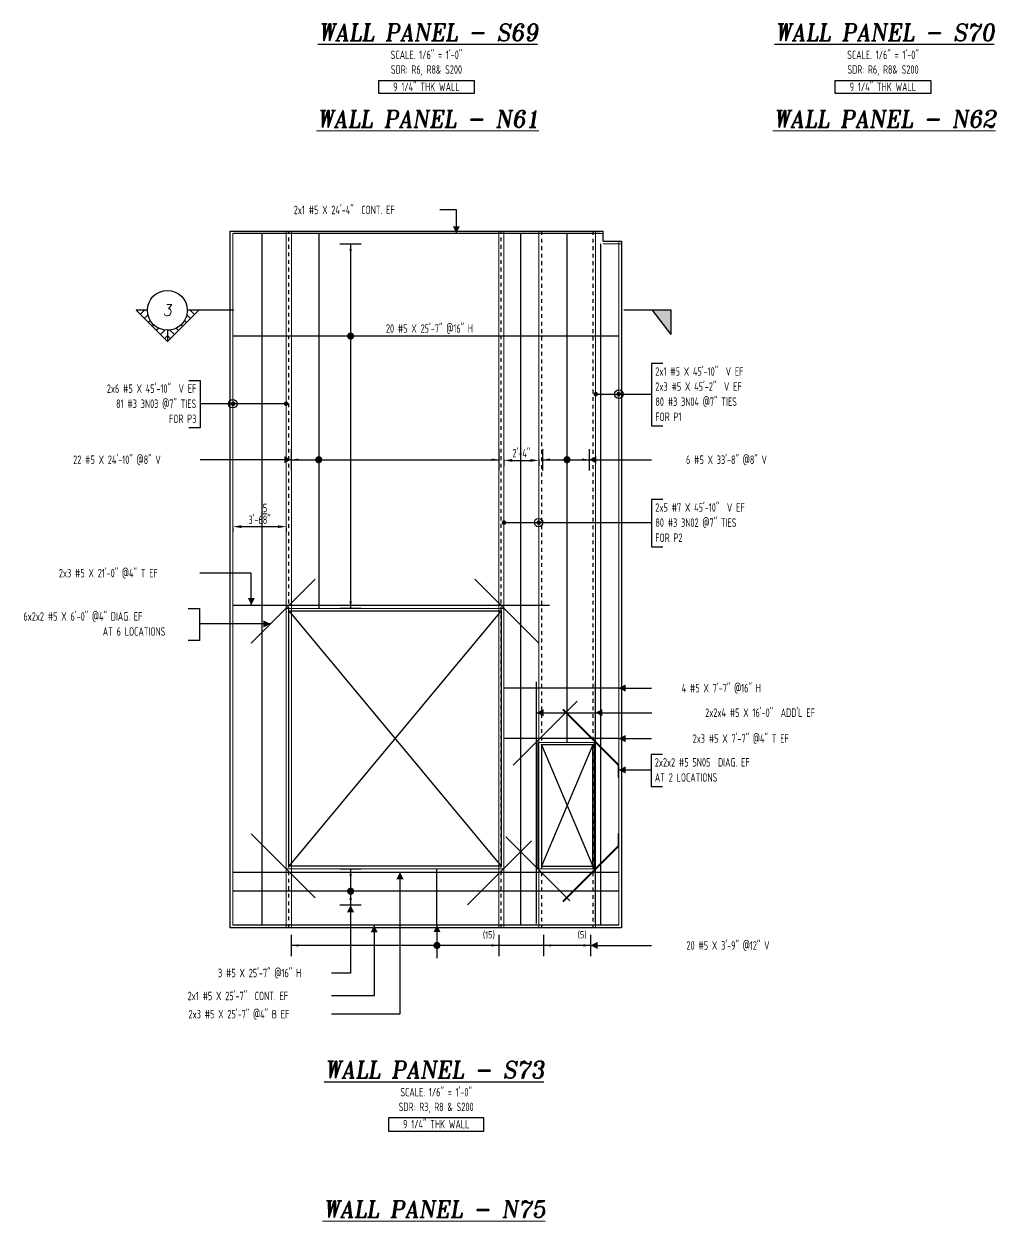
# Model space of a CAD drawing. Header units: inches. Extents: x -3675 to 38568, y -2433 to 4174.
# Drawn here: x 30026 to 30800, y -682 to 269 of the extents above; entities that cross this region are included whole.
import ezdxf
from ezdxf.enums import TextEntityAlignment as Align

# ---------------------------------------------------------------- set-up
doc = ezdxf.new("R2010")
doc.units = ezdxf.units.IN
doc.header["$MEASUREMENT"] = 0
doc.linetypes.add('HIDDEN', pattern=[6, 3, -3])
doc.layers.get('0').update_dxf_attribs({"linetype": 'CONTINUOUS'})
doc.layers.get('Defpoints').update_dxf_attribs({"linetype": 'CONTINUOUS'})
for name, color, linetype in [('0-25', 7, 'CONTINUOUS'), ('0-25TEXT', 7, 'CONTINUOUS'), ('0-35', 3, 'CONTINUOUS'), ('0-35TEXT', 3, 'CONTINUOUS'), ('0-50', 10, 'CONTINUOUS'), ('3', 3, 'CONTINUOUS'), ('BAR-LBL', 2, 'CONTINUOUS'), ('hidden', 7, 'HIDDEN'), ('INTERMEDIATERANGELAY', 7, 'CONTINUOUS'), ('RANGELAY', 7, 'CONTINUOUS'), ('REBARS', 4, 'CONTINUOUS')]:
    doc.layers.add(name, color=color, linetype=linetype)
doc.layers.add('COVER', color=6, linetype='CONTINUOUS', lineweight=0, plot=False)
doc.styles.add('AR', font='ARCHQUIK.shx', dxfattribs={"width": 0.8})
doc.styles.add('ROMANT', font='romant')
doc.dimstyles.new('CADS_DIM_48', dxfattribs={"dimscale": 48, "dimtxt": 0.09375, "dimasz": 0.09375, "dimexe": 0.0625, "dimexo": 0.0625, "dimgap": 0.09375, "dimtad": 0, "dimtih": 1, "dimtoh": 1, "dimzin": 1, "dimdsep": 46, "dimlunit": 4, "dimtxsty": 'AR', "dimblk": 'CLOSED', "dimcen": 0.1875, "dimadec": 0, "dimazin": 0, "dimtfac": 1, "dimtofl": 0, "dimtmove": 0, "dimatfit": 1, "dimldrblk": 'DOTBLANK', "dimfxl": 1, "dimtzin": 0, "dimarcsym": 0})

# ---------------------------------------------------------------- blocks, each defined once
blk = doc.blocks.new('_DotBlank')
at = {"layer": '0-35', "color": 0, "lineweight": -2}
blk.add_line((-0.5, 0), (-1, 0), dxfattribs=at)
blk.add_circle((0, 0), 0.5, dxfattribs=at)
blk = doc.blocks.new('SECTARO')
at = {"linetype": 'Continuous'}
blk.add_line((33.32, 16.99), (20.13, 0), dxfattribs=at)
for p, q in [((33.32, 16.99), (33.32, 0)), ((33.32, 0), (0, 0))]:
    blk.add_line(p, q)
for points in [[(33.32, 0), (33.32, 16.99), (33.32, 0), (20.13, 0)], [(33.32, 16.99), (20.13, 0), (33.32, 0), (33.32, 16.99)]]:
    blk.add_solid(points, dxfattribs=at)
blk = doc.blocks.new('*X3')
at = {"color": 0, "linetype": 'Continuous'}
for p, q in [((-1.108, 0.278), (-1.075, 0.312)), ((-1.081, 0.217), (-1.031, 0.267)), ((-1.013, 0.197), (-0.986, 0.223)), ((-0.96, 0.161), (-0.942, 0.179)), ((-0.92, 0.112), (-0.898, 0.135)), ((-0.895, 0.05), (-0.854, 0.091)), ((-0.856, 0), (-0.81, 0.046)), ((-0.768, 0), (-0.765, 0.002))]:
    blk.add_line(p, q, dxfattribs=at)
blk = doc.blocks.new('*X2')
at = {"color": 0, "linetype": 'Continuous'}
for p, q in [((-1.108, 0.278), (-1.075, 0.312)), ((-0.96, 0.161), (-0.942, 0.179)), ((-0.856, 0), (-0.81, 0.046))]:
    blk.add_line(p, q, dxfattribs=at)
blk = doc.blocks.new('SECTNU')
at = {"linetype": 'Continuous'}
blk.add_line((-24.74, 0), (-32.81, 0), dxfattribs=at)
blk.add_line((0, 0), (-24.74, 0))
at = {"layer": '3'}
for p, q in [((-68.89, 0), (-46.81, 22.07)), ((-60.81, 0), (-68.89, 0))]:
    blk.add_line(p, q, dxfattribs=at)
at = {"layer": '3', "linetype": 'Continuous'}
blk.add_line((-46.81, 14), (-46.81, 22.07), dxfattribs=at)
at = {"layer": '3'}
for points in [[(-46.81, 22.07), (-24.74, 0), (-32.81, 0, 1)], [(-32.81, 0, 0.414214), (-46.81, 14)]]:
    blk.add_lwpolyline(points, format="xyb", dxfattribs=at)
for start, end in [(90, 180), (180, 0)]:
    blk.add_arc((-46.81, 0), 14, start, end, dxfattribs=at)
at = {"linetype": 'Continuous', "xscale": -64, "yscale": 64, "zscale": 64, "rotation": 359.9999999999999}
blk.add_blockref('*X3', (-117.73, 0), dxfattribs=at)
at = {"linetype": 'Continuous', "xscale": 64, "yscale": 64, "zscale": 64}
for name in ['*X3', '*X2']:
    blk.add_blockref(name, (24.1, 0), dxfattribs=at)
at = {"linetype": 'Continuous', "style": 'ROMANT', "oblique": 9, "width": 0.9}
blk.add_attdef('NO', text='', height=8, dxfattribs=at).set_placement((-46.81, 0), align=Align.MIDDLE)
blk = doc.blocks.new('leadrblk')
blk.add_lwpolyline([(0, 0, 0, 1, 0), (1, 0, 1, 1, 0)], format="xyseb")
blk = doc.blocks.new('*D456')
at = {"layer": 'COVER', "color": 0, "lineweight": -2, "transparency": 16777216}
for p, q in [((30192.38, -131.13), (30192.38, -134.76)), ((30199.13, -130.26), (30228.26, -130.26)), ((30235.01, -131.13), (30235.01, -134.76))]:
    blk.add_line(p, q, dxfattribs=at)
at = {"layer": 'COVER', "color": 0, "transparency": 16777216}
for points in [[(30199.13, -129.14), (30199.13, -131.39), (30192.38, -130.26)], [(30228.26, -129.14), (30228.26, -131.39), (30235.01, -130.26)]]:
    blk.add_solid(points, dxfattribs=at)
at = {"layer": 'Defpoints', "color": 0, "transparency": 16777216}
for p in [(30192.38, -126.63), (30235.01, -126.63), (30235.01, -130.26)]:
    blk.add_point(p, dxfattribs=at)
at = {"layer": 'COVER', "color": 0, "transparency": 16777216, "insert": (30213.7, -120.14), "char_height": 6.75, "attachment_point": 5, "style": 'AR'}
blk.add_mtext('3\'-6{\\H1.000000x;\\S5/8;}"', dxfattribs=at)
blk = doc.blocks.new('*D457')
at = {"layer": 'COVER', "color": 0, "lineweight": -2, "transparency": 16777216}
for p, q in [((30408.01, -76.64), (30408.01, -82.1)), ((30414.76, -77.6), (30429.26, -77.6)), ((30436.01, -76.64), (30436.01, -82.1))]:
    blk.add_line(p, q, dxfattribs=at)
at = {"layer": 'COVER', "color": 0, "transparency": 16777216}
for points in [[(30414.76, -76.47), (30414.76, -78.72), (30408.01, -77.6)], [(30429.26, -76.47), (30429.26, -78.72), (30436.01, -77.6)]]:
    blk.add_solid(points, dxfattribs=at)
at = {"layer": 'Defpoints', "color": 0, "transparency": 16777216}
for p in [(30408.01, -72.14), (30436.01, -72.14), (30436.01, -77.6)]:
    blk.add_point(p, dxfattribs=at)
at = {"layer": 'COVER', "color": 0, "transparency": 16777216, "insert": (30422.01, -71.86), "char_height": 6.75, "attachment_point": 5, "style": 'AR'}
blk.add_mtext('2\'-4"', dxfattribs=at)
blk = doc.blocks.new('rendmark')
at = {"color": 4}
blk.add_line((0, -3), (0, 3), dxfattribs=at)
blk = doc.blocks.new('rarrow')
at = {"color": 7}
blk.add_solid([(2, -0.33), (2, 0.33), (0, 0)], dxfattribs=at)
blk = doc.blocks.new('*U1851', base_point=(30477.01, -463.27))
at = {"layer": 'INTERMEDIATERANGELAY'}
blk.add_line((30440.01, -463.27), (30404.01, -463.27), dxfattribs=at)
at = {"layer": 'RANGELAY'}
for p, q in [((30404.01, -463.27), (30239.01, -463.27)), ((30477.01, -463.27), (30440.01, -463.27))]:
    blk.add_line(p, q, dxfattribs=at)
at = {"layer": 'RANGELAY', "xscale": 2.834645669291339, "yscale": 2.834645669291339}
for name, p, rotation in [('rendmark', (30239.01, -463.27), 359.999996929531), ('rendmark', (30404.01, -463.27), 180), ('rendmark', (30440.01, -463.27), 359.999996929531), ('rendmark', (30477.01, -463.27), 180), ('rarrow', (30239.01, -463.27), 359.999996929531), ('rarrow', (30404.01, -463.27), 180), ('rarrow', (30440.01, -463.27), 359.999996929531), ('rarrow', (30477.01, -463.27), 180)]:
    blk.add_blockref(name, p, dxfattribs=dict(at, rotation=rotation))
blk = doc.blocks.new('VPM938192')
at = {"const_width": 1}
blk.add_lwpolyline([(-0.5, 0, 1), (0.5, 0, 1)], format="xyb", close=True, dxfattribs=at)
blk = doc.blocks.new('*U1317', base_point=(30499.63, -384.32))
at = {"layer": 'REBARS', "color": 0}
blk.add_lwpolyline([(30499.32, -374.32), (30499.32, -383.28, -0.198912), (30498.68, -384.83), (30455.16, -428.35)], format="xyb", dxfattribs=at)
blk = doc.blocks.new('*U1318', base_point=(30499.63, -319.75))
at = {"layer": 'REBARS', "color": 0}
blk.add_lwpolyline([(30499.32, -329.75), (30499.32, -320.79, 0.198912), (30498.68, -319.24), (30455.16, -275.72)], format="xyb", dxfattribs=at)
blk = doc.blocks.new('*U1319', base_point=(30499.26, -299.1))
at = {"layer": 'REBARS', "color": 0}
blk.add_lwpolyline([(30499.26, -298.78), (30408.26, -298.78)], dxfattribs=at)
blk = doc.blocks.new('*U1320', base_point=(30192.38, -405.28))
at = {"layer": 'REBARS', "color": 0}
blk.add_lwpolyline([(30192.38, -404.97), (30499.38, -404.97)], dxfattribs=at)
blk = doc.blocks.new('*U1321', base_point=(30192.38, -192.28))
at = {"layer": 'REBARS', "color": 0}
blk.add_lwpolyline([(30192.38, -192.6), (30444.38, -192.6)], dxfattribs=at)
blk = doc.blocks.new('*U1322', base_point=(30499.26, -258.96))
at = {"layer": 'REBARS', "color": 0}
blk.add_lwpolyline([(30499.26, -258.65), (30408.26, -258.65)], dxfattribs=at)
blk = doc.blocks.new('*U1323', base_point=(30206.88, -374.84))
at = {"layer": 'REBARS', "color": 0}
blk.add_lwpolyline([(30207.1, -374.62), (30258.01, -425.53)], dxfattribs=at)
blk = doc.blocks.new('*U1324', base_point=(30430.35, -380.39))
at = {"layer": 'REBARS', "color": 0}
blk.add_lwpolyline([(30430.13, -380.17), (30379.21, -431.08)], dxfattribs=at)
blk = doc.blocks.new('*U1325', base_point=(30206.88, -222.73))
at = {"layer": 'REBARS', "color": 0}
blk.add_lwpolyline([(30207.1, -222.95), (30258.01, -172.04)], dxfattribs=at)
blk = doc.blocks.new('*U1326', base_point=(30436.14, -222.73))
at = {"layer": 'REBARS', "color": 0}
blk.add_lwpolyline([(30435.92, -222.95), (30385.01, -172.04)], dxfattribs=at)
blk = doc.blocks.new('*U1327', base_point=(30409.33, -377.05))
at = {"layer": 'REBARS', "color": 0}
blk.add_lwpolyline([(30409.55, -376.83), (30460.46, -427.74)], dxfattribs=at)
blk = doc.blocks.new('*U1328', base_point=(30415.16, -319.77))
at = {"layer": 'REBARS', "color": 0}
blk.add_lwpolyline([(30415.38, -319.99), (30466.29, -269.08)], dxfattribs=at)
blk = doc.blocks.new('*U1329', base_point=(30434.39, -445.78))
at = {"layer": 'REBARS', "color": 0}
blk.add_lwpolyline([(30434.08, -445.78), (30434.08, -253.78)], dxfattribs=at)
blk = doc.blocks.new('*U1330', base_point=(30480.63, -445.78))
at = {"layer": 'REBARS', "color": 0}
blk.add_lwpolyline([(30480.94, -445.78), (30480.94, -253.78)], dxfattribs=at)
blk = doc.blocks.new('*U1331', base_point=(30499.38, -447.6))
at = {"layer": 'REBARS', "color": 0}
blk.add_lwpolyline([(30499.38, -447.28), (30192.38, -447.28)], dxfattribs=at)
blk = doc.blocks.new('*U1332', base_point=(30215.41, -447.28))
at = {"layer": 'REBARS', "color": 0}
blk.add_lwpolyline([(30215.72, -447.28), (30215.72, 102.72)], dxfattribs=at)
blk = doc.blocks.new('*U1333', base_point=(30499.63, -420.5))
at = {"layer": 'REBARS', "color": 0}
blk.add_lwpolyline([(30499.63, -420.19), (30192.63, -420.19)], dxfattribs=at)
blk = doc.blocks.new('*U1850', base_point=(30286.17, -402.28))
at = {"layer": 'RANGELAY'}
blk.add_line((30286.17, -402.28), (30286.17, -431.28), dxfattribs=at)
at = {"layer": 'RANGELAY', "xscale": 2.834645669291339, "yscale": 2.834645669291339}
for name, p, rotation in [('rendmark', (30286.17, -402.28), 269.9999999999999), ('rarrow', (30286.17, -402.28), 269.9999999999999), ('rarrow', (30286.17, -431.28), 89.999996929531), ('rendmark', (30286.17, -431.28), 89.999996929531)]:
    blk.add_blockref(name, p, dxfattribs=dict(at, rotation=rotation))
blk = doc.blocks.new('VPM938A42')
at = {"const_width": 1}
blk.add_lwpolyline([(-0.5, 0, 1), (0.5, 0, 1)], format="xyb", close=True, dxfattribs=at)
blk = doc.blocks.new('*U1334', base_point=(30499.38, 20.99))
at = {"layer": 'REBARS', "color": 0}
blk.add_lwpolyline([(30499.38, 21.3), (30192.38, 21.3)], dxfattribs=at)
blk = doc.blocks.new('*U1849', base_point=(30286.17, 94.72))
at = {"layer": 'RANGELAY'}
blk.add_line((30286.17, 94.72), (30286.17, -195.28), dxfattribs=at)
at = {"layer": 'RANGELAY', "xscale": 2.834645669291339, "yscale": 2.834645669291339}
for name, p, rotation in [('rendmark', (30286.17, 94.72), 269.9999999999999), ('rarrow', (30286.17, 94.72), 269.9999999999999), ('rarrow', (30286.17, -195.28), 89.999996929531), ('rendmark', (30286.17, -195.28), 89.999996929531)]:
    blk.add_blockref(name, p, dxfattribs=dict(at, rotation=rotation))
blk = doc.blocks.new('VPM938B42')
at = {"const_width": 1}
blk.add_lwpolyline([(-0.5, 0, 1), (0.5, 0, 1)], format="xyb", close=True, dxfattribs=at)
blk = doc.blocks.new('*U1335', base_point=(30485.01, 102.4))
at = {"layer": 'REBARS', "color": 0}
blk.add_lwpolyline([(30485.01, 102.72), (30193.01, 102.72)], dxfattribs=at)
blk = doc.blocks.new('*U1336', base_point=(30354.54, -447.28))
at = {"layer": 'REBARS', "color": 0}
blk.add_lwpolyline([(30354.86, -447.28), (30354.86, -402.28)], dxfattribs=at)
blk = doc.blocks.new('*U1337', base_point=(30261.1, 102.72))
at = {"layer": 'REBARS', "color": 0}
blk.add_lwpolyline([(30260.78, 102.72), (30260.78, -195.28)], dxfattribs=at)
blk = doc.blocks.new('*U1848', base_point=(30239.01, -77.05))
at = {"layer": 'RANGELAY'}
blk.add_line((30239.01, -77.05), (30404.01, -77.05), dxfattribs=at)
at = {"layer": 'RANGELAY', "xscale": 2.834645669291339, "yscale": 2.834645669291339}
for name in ['rendmark', 'rarrow']:
    blk.add_blockref(name, (30239.01, -77.05), dxfattribs=at)
at = {"layer": 'RANGELAY', "xscale": 2.834645669291339, "yscale": 2.834645669291339, "rotation": 179.9999969295311}
for name in ['rarrow', 'rendmark']:
    blk.add_blockref(name, (30404.01, -77.05), dxfattribs=at)
blk = doc.blocks.new('VPM938DE2')
at = {"const_width": 1}
blk.add_lwpolyline([(-0.5, 0, 1), (0.5, 0, 1)], format="xyb", close=True, dxfattribs=at)
blk = doc.blocks.new('*U1338', base_point=(30458.63, 102.22))
at = {"layer": 'REBARS', "color": 0}
blk.add_lwpolyline([(30458.32, 102.22), (30458.32, -301.78)], dxfattribs=at)
blk = doc.blocks.new('*U1847', base_point=(30439.01, -77.05))
at = {"layer": 'RANGELAY'}
blk.add_line((30439.01, -77.05), (30476.01, -77.05), dxfattribs=at)
at = {"layer": 'RANGELAY', "xscale": 2.834645669291339, "yscale": 2.834645669291339}
for name in ['rendmark', 'rarrow']:
    blk.add_blockref(name, (30439.01, -77.05), dxfattribs=at)
at = {"layer": 'RANGELAY', "xscale": 2.834645669291339, "yscale": 2.834645669291339, "rotation": 179.9999969295311}
for name in ['rarrow', 'rendmark']:
    blk.add_blockref(name, (30476.01, -77.05), dxfattribs=at)
blk = doc.blocks.new('VPM938F12')
at = {"const_width": 1}
blk.add_lwpolyline([(-0.5, 0, 1), (0.5, 0, 1)], format="xyb", close=True, dxfattribs=at)
blk = doc.blocks.new('*U1339', base_point=(30421.11, -447.28))
at = {"layer": 'REBARS', "color": 0}
blk.add_lwpolyline([(30421.55, -447.28), (30421.55, 102.72)], dxfattribs=at)
blk = doc.blocks.new('*U1340', base_point=(30485.47, -447.28))
at = {"layer": 'REBARS', "color": 0}
blk.add_lwpolyline([(30485.15, -447.28), (30485.15, 94.72)], dxfattribs=at)
blk = doc.blocks.new('*U1846', base_point=(30481.01, -24.88))
at = {"layer": 'REBARS', "color": 0, "const_width": 1.8}
for points in [[(30481.2, -23.98, 1), (30481.2, -25.78, 1), (30481.2, -23.98)], [(30499.45, -25.78, 1), (30499.45, -23.98, 1), (30499.45, -25.78)]]:
    blk.add_lwpolyline(points, format="xyb", dxfattribs=at)
at = {"layer": 'REBARS', "color": 0}
blk.add_lwpolyline([(30481.2, -24.88), (30499.45, -24.88)], dxfattribs=at)
blk = doc.blocks.new('*U1845', base_point=(30235.01, -32.5))
at = {"layer": 'REBARS', "color": 0, "const_width": 1.8}
for points in [[(30192.7, -31.6, 1), (30192.7, -33.4, 1), (30192.7, -31.6)], [(30234.82, -33.4, 1), (30234.82, -31.6, 1), (30234.82, -33.4)]]:
    blk.add_lwpolyline(points, format="xyb", dxfattribs=at)
at = {"layer": 'REBARS', "color": 0}
blk.add_lwpolyline([(30234.82, -32.5), (30192.7, -32.5)], dxfattribs=at)
blk = doc.blocks.new('*U1844', base_point=(30408.01, -127.04))
at = {"layer": 'REBARS', "color": 0, "const_width": 1.8}
for points in [[(30408.2, -126.14, 1), (30408.2, -127.94, 1), (30408.2, -126.14)], [(30435.82, -127.94, 1), (30435.82, -126.14, 1), (30435.82, -127.94)]]:
    blk.add_lwpolyline(points, format="xyb", dxfattribs=at)
at = {"layer": 'REBARS', "color": 0}
blk.add_lwpolyline([(30408.2, -127.04), (30435.82, -127.04)], dxfattribs=at)

msp = doc.modelspace()

# ---------------------------------------------------------------- linework, layer by layer
at = {"layer": '0-25'}
for points in [[(30406.00846, -197.28381), (30237.00846, -400.28381)], [(30237.00846, -197.28381), (30406.00846, -400.28381)], [(30479.00846, -303.78381), (30438.00846, -400.28381)], [(30438.00846, -303.78381), (30479.00846, -400.28381)]]:
    msp.add_lwpolyline(points, dxfattribs=at)
at = {"layer": '0-25TEXT'}
for points in [[(30370.28139, 103.02869), (30370.28139, 121.58861), (30357.10631, 121.58861)], [(30534.60616, -0.50287), (30525.60711, -0.50287), (30525.60711, -49.99768), (30534.60616, -49.99768)], [(30157.38441, -14.13171), (30166.38346, -14.13171), (30166.38346, -51.62778), (30157.38441, -51.62778)], [(30239.00846, -77.04529), (30166.38346, -77.04529)], [(30476.00846, -77.04945), (30525.60711, -77.04945)], [(30534.60616, -108.68764), (30525.60711, -108.68764), (30525.60711, -146.18371), (30534.60616, -146.18371)], [(30207.13528, -192.5963), (30207.13528, -167.22333), (30166.14594, -167.22333)], [(30157.02705, -195.27515), (30166.0261, -195.27515), (30166.0261, -220.77248), (30157.02705, -220.77248)], [(30222.40079, -207.64886), (30166.0261, -207.64886)], [(30499.25003, -258.64688), (30525.64529, -258.64688)], [(30434.07573, -278.21493), (30525.7121, -278.21493)], [(30499.25003, -298.78381), (30525.64529, -298.78381)], [(30534.21326, -311.32615), (30525.2142, -311.32615), (30525.2142, -336.82347), (30534.21326, -336.82347)], [(30499.32096, -323.69985), (30525.2142, -323.69985)], [(30325.43103, -404.97136), (30325.43103, -517.94922), (30270.99009, -517.94922)], [(30286.1696, -431.28381), (30286.1696, -485.20518), (30270.99009, -485.20518)], [(30304.86829, -447.28381), (30304.86829, -503.44422), (30270.99009, -503.44422)], [(30354.85721, -447.08826), (30354.85721, -473.36193)], [(30477.00846, -463.26756), (30525.60711, -463.26756)]]:
    msp.add_lwpolyline(points, dxfattribs=at)
at = {"layer": '0-35'}
msp.add_line((30487.00846, 96.71619), (30487.00846, 104.71619), dxfattribs=at)
for points in [[(30501.63346, 96.71619), (30501.63346, -449.28381), (30190.38346, -449.28381), (30190.38346, 96.71619), (30190.38346, 104.71619), (30205.00846, 104.71619), (30487.00846, 104.71619)], [(30487.00846, 96.71619), (30501.63346, 96.71619)]]:
    msp.add_lwpolyline(points, dxfattribs=at)
for points in [[(30406.00846, -197.28381), (30406.00846, -400.28381), (30237.00846, -400.28381), (30237.00846, -197.28381)], [(30479.00846, -303.78381), (30438.00846, -303.78381), (30438.00846, -400.28381), (30479.00846, -400.28381)]]:
    msp.add_lwpolyline(points, close=True, dxfattribs=at)
at = {"layer": '0-50'}
for points in [[(30308.56942, 224.41653), (30384.45627, 224.41653), (30384.45627, 214.06017), (30308.56942, 214.06017)], [(30671.8219, 224.41653), (30747.70875, 224.41653), (30747.70875, 214.06017), (30671.8219, 214.06017)], [(30392.15403, -600.4946), (30316.26719, -600.4946), (30316.26719, -610.85096), (30392.15403, -610.85096)]]:
    msp.add_lwpolyline(points, close=True, dxfattribs=at)
at = {"layer": 'COVER'}
for p, q in [((30235.00846, -449.28381), (30235.00846, 104.71619)), ((30239.00846, -449.28381), (30239.00846, 104.71619)), ((30404.00846, -449.28381), (30404.00846, 104.71619)), ((30408.00846, -449.28381), (30408.00846, 104.71619)), ((30436.00846, 104.71619), (30436.00846, -449.28381)), ((30481.00846, 104.71619), (30481.00846, -449.28381))]:
    msp.add_line(p, q, dxfattribs=at)
for points in [[(30499.63346, 96.71619), (30499.63346, -447.28381), (30192.38346, -447.28381), (30192.38346, 96.71619), (30192.38346, 102.71619), (30205.00846, 102.71619), (30487.00846, 102.71619)], [(30487.00846, 94.71619), (30501.63346, 94.71619)], [(30499.00846, -329.75195), (30499.00846, -320.01084), (30454.9391, -275.94148)], [(30499.63346, -329.75195), (30499.63346, -319.75195), (30455.38105, -275.49954)], [(30499.00846, -374.31566), (30499.00846, -384.05678), (30454.9391, -428.12614)], [(30499.63346, -374.31566), (30499.63346, -384.31566), (30455.38105, -428.56808)]]:
    msp.add_lwpolyline(points, dxfattribs=at)
for points in [[(30408.00846, -195.28381), (30408.00846, -402.28381), (30235.00846, -402.28381), (30235.00846, -195.28381)], [(30480.00846, -402.28381), (30480.00846, -301.78381), (30435.00846, -301.78381), (30435.00846, -402.28381)], [(30481.00846, -301.78381), (30436.00846, -301.78381), (30436.00846, -402.28381), (30481.00846, -402.28381)]]:
    msp.add_lwpolyline(points, close=True, dxfattribs=at)
at = {"layer": 'hidden'}
for p, q in [((30237.00846, -449.28381), (30237.00846, 104.71619)), ((30406.00846, -449.28381), (30406.00846, 104.71619)), ((30438.00846, 104.71619), (30438.00846, -449.28381)), ((30479.00846, 104.71619), (30479.00846, -449.28381))]:
    msp.add_line(p, q, dxfattribs=at)

# ---------------------------------------------------------------- block references
ref = msp.add_blockref('SECTNU', (30193.22261, 41.76062), dxfattribs=dict(xscale=-1.129181470141702, yscale=1.129181470141702, zscale=1.129181470141702, rotation=180))
ref.add_attrib('NO', '3', dxfattribs={"linetype": 'Continuous', "height": 9.03345, "style": 'ROMANT', "oblique": 9, "width": 0.9}).set_placement((30140.36258, 41.76061), align=Align.MIDDLE)
at = {"xscale": -1.129181470141702, "yscale": 1.129181470141702, "zscale": 1.129181470141702, "rotation": 180}
msp.add_blockref('SECTARO', (30503.65406, 41.76063), dxfattribs=at)
at = {"layer": '0-25TEXT'}
for name, p, xscale, yscale, rotation in [('leadrblk', (30370.28139, 103.02869), -5.623937007874017, 2.250708661417324, 269.9999984647655), ('VPM938B42', (30286.1696, 21.29783), 2.834645669291338, 2.834645669291338, 90.00000000000007), ('leadrblk', (30239.00846, -77.04529), 5.623937007874017, 2.250708661417324, 180.000003070469), ('VPM938DE2', (30260.78481, -77.04529), 2.834645669291338, 2.834645669291338, 180), ('VPM938F12', (30458.3208, -77.04529), 2.834645669291338, 2.834645669291338, 180), ('leadrblk', (30476.00846, -77.04945), -5.623937007874017, 2.250708661417324, 179.999996929531), ('leadrblk', (30207.13528, -192.5963), -5.623937007874017, 2.250708661417324, 269.9999984647655), ('leadrblk', (30499.25003, -258.64688), -5.623937007874017, 2.250708661417324, 179.999996929531), ('leadrblk', (30434.07573, -278.21493), -5.623937007874017, 2.250708661417324, 179.999996929531), ('leadrblk', (30480.94119, -278.21491), -5.623937007874017, 2.250708661417324, 179.999996929531), ('leadrblk', (30499.25003, -298.78381), -5.623937007874017, 2.250708661417324, 179.999996929531), ('leadrblk', (30499.32096, -323.69985), -5.623937007874017, 2.250708661417324, 179.999996929531), ('leadrblk', (30325.43103, -404.97136), -5.623937007874017, 2.250708661417324, 89.9999953942965), ('VPM938A42', (30286.1696, -420.18695), 2.834645669291338, 2.834645669291338, 90.00000000000007), ('leadrblk', (30286.1696, -431.28381), -5.623937007874017, 2.250708661417324, 89.9999953942965), ('leadrblk', (30304.86829, -447.28381), -5.623937007874017, 2.250708661417324, 89.9999953942965), ('leadrblk', (30354.85721, -447.08826), -5.623937007874017, 2.250708661417324, 89.9999953942965), ('leadrblk', (30477.00846, -463.26756), -5.623937007874017, 2.250708661417324, 179.999996929531)]:
    msp.add_blockref(name, p, dxfattribs=dict(at, xscale=xscale, yscale=yscale, rotation=rotation))
for name, p, xscale, yscale in [('leadrblk', (30222.40079, -207.64886), -5.623937007874017, 2.250708661417324), ('VPM938192', (30354.8572, -463.26756), 2.834645669291338, 2.834645669291338)]:
    msp.add_blockref(name, p, dxfattribs=dict(at, xscale=xscale, yscale=yscale))
at = {"layer": 'RANGELAY'}
for name, p in [('*U1849', (30286.1696, 94.71619)), ('*U1848', (30239.00846, -77.04529)), ('*U1847', (30439.00846, -77.04529)), ('*U1850', (30286.1696, -402.28381)), ('*U1851', (30477.00846, -463.26756))]:
    msp.add_blockref(name, p, dxfattribs=at)
at = {"layer": 'REBARS', "color": 4}
for name, p in [('*U1335', (30485.00846, 102.40369)), ('*U1332', (30215.40597, -447.28381)), ('*U1337', (30261.09731, 102.71619)), ('*U1339', (30421.10933, -447.28381)), ('*U1338', (30458.6333, 102.21619)), ('*U1340', (30485.46511, -447.28381)), ('*U1334', (30499.38346, 20.98532)), ('*U1846', (30481.00846, -24.87568)), ('*U1845', (30235.00846, -32.50478)), ('*U1844', (30408.00846, -127.03679)), ('*U1325', (30206.87611, -222.73161)), ('*U1326', (30436.14082, -222.73161)), ('*U1321', (30192.38346, -192.28381)), ('*U1329', (30434.38817, -445.78381)), ('*U1330', (30480.62875, -445.78381)), ('*U1322', (30499.25846, -258.95938)), ('*U1328', (30415.16235, -319.77379)), ('*U1318', (30499.63346, -319.75195)), ('*U1319', (30499.25846, -299.09631)), ('*U1323', (30206.87611, -374.83601)), ('*U1324', (30430.34713, -380.38708)), ('*U1327', (30409.33165, -377.04893)), ('*U1317', (30499.63346, -384.31566)), ('*U1320', (30192.38346, -405.28381)), ('*U1336', (30354.54471, -447.28381)), ('*U1333', (30499.63346, -420.49946)), ('*U1331', (30499.38346, -447.59631))]:
    msp.add_blockref(name, p, dxfattribs=at)

# ---------------------------------------------------------------- texts
at = {"color": 7, "linetype": 'Continuous', "style": 'ROMANT', "oblique": 9, "width": 0.95}
for s, p in [('%%UWALL PANEL - S69', (30347.88472, 255.98844)), ('%%UWALL PANEL - S70', (30711.1372, 255.98844)), ('%%UWALL PANEL - S73', (30352.83873, -568.92269))]:
    msp.add_text(s, height=13.5, dxfattribs=at).set_placement(p, align=Align.CENTER)
at = {"layer": '0-25TEXT', "style": 'AR', "width": 0.8}
for s, p in [(' (15) ', (30404.00846, -457.59827)), (' (5) ', (30477.00846, -457.59827))]:
    msp.add_text(s, height=5.669291, rotation=359.99999693, dxfattribs=at).set_placement(p, align=Align.RIGHT)
at = {"layer": '0-35TEXT', "style": 'AR', "width": 0.8}
for s, p in [('SCALE. 1/6" = 1\'-0"', (30346.51284, 241.54155)), ('SCALE. 1/6" = 1\'-0"', (30709.76533, 241.54155)), ('SDR: R6, R8& S200', (30346.51284, 229.87335)), ('SDR: R6, R8& S200', (30709.76533, 229.87335)), ('9 1/4" THK WALL', (30346.43592, 216.08533)), ('9 1/4" THK WALL', (30709.68841, 216.08533)), ('SCALE. 1/6" = 1\'-0"', (30354.21061, -583.36958)), ('SDR: R3, R8 & S200', (30354.21061, -595.03778)), ('9 1/4" THK WALL', (30354.28753, -608.8258))]:
    msp.add_text(s, height=6.7498312, dxfattribs=at).set_placement(p, align=Align.CENTER)
msp.add_text('FOR P3', height=6.749831, dxfattribs=at).set_placement((30163.38378, -47.87817), align=Align.RIGHT)
for s, height, p in [('FOR P1', 6.749831, (30528.60679, -46.24807)), ('FOR P2', 6.749831, (30528.60679, -142.4341)), ('AT 6 LOCATIONS', 6.7498312, (30088.91792, -217.02287)), ('AT 2 LOCATIONS', 6.7498312, (30528.21389, -333.07386))]:
    msp.add_text(s, height=height, dxfattribs=at).set_placement(p)
at = {"layer": 'BAR-LBL', "style": 'AR', "width": 0.8}
for s, p in [('2x1 #5 X 24\'-4"  CONT. EF', (30240.90472, 118.21396)), ('2x1 #5 X 45\'-10"  V EF', (30528.60679, -10.25185)), ('2x3 #5 X 45\'-2"  V EF', (30528.60679, -22.25059)), ('80 #3 3N04 @7" TIES', (30528.60679, -34.24933)), ('22 #5 X 24\'-10" @8" V', (30065.44923, -80.41994)), ('2x5 #7 X 45\'-10"  V EF', (30528.60679, -118.43662)), ('80 #3 3N02 @7" TIES', (30528.60679, -130.43536)), ('2x3 #5 X 21\'-0" @4" T EF', (30054.04047, -170.59798)), ('6x2x2 #5 X 6\'-0" @4" DIAG. EF', (30025.80634, -205.02413)), ('2x2x2 #5 5N05  DIAG. EF', (30528.21389, -321.07512)), ('3 #5 X 25\'-7" @16" H', (30180.66854, -488.57982)), ('2x1 #5 X 25\'-7"  CONT. EF', (30156.46418, -506.81886)), ('2x3 #5 X 25\'-7" @4" B EF', (30157.20893, -521.32387))]:
    msp.add_text(s, height=6.7492913, dxfattribs=at).set_placement(p)
for s, p in [('20 #5 X 25\'-7" @16" H', (30383.56935, 23.91262)), ('2x6 #5 X 45\'-10"  V EF', (30163.38378, -23.88069)), ('81 #3 3N03 @7" TIES', (30163.38378, -35.87943)), ('6 #5 X 33\'-8" @8" V', (30617.41816, -80.4241)), ('4 #5 X 7\'-7" @16" H', (30612.61547, -262.02153)), ('2x2x4 #5 X 16\'-0"  ADD\'L EF', (30655.50536, -281.58957)), ('2x3 #5 X 7\'-7" @4" T EF', (30634.77177, -302.15845)), ('20 #5 X 3\'-9" @12" V', (30619.46622, -466.6422))]:
    msp.add_text(s, height=6.7492913, dxfattribs=at).set_placement(p, align=Align.RIGHT)
at = {"layer": 'COVER', "style": 'ROMANT', "oblique": 9, "width": 0.95}
for s, p in [('%%UWALL PANEL - N61', (30347.88472, 187.25136)), ('%%UWALL PANEL - N62', (30711.1372, 187.25136)), ('%%UWALL PANEL - N75', (30352.83873, -679.76063))]:
    msp.add_text(s, height=13.5, dxfattribs=at).set_placement(p, align=Align.CENTER)

# ---------------------------------------------------------------- dimensions: what is measured, and where the dimension line sits
at = {"layer": 'COVER'}
for base, p1, p2, picture, middle in [((30436.00846, -77.59852), (30408.00846, -72.1373), (30436.00846, -72.1373), '*D457', (30422.00846, -71.85714)), ((30235.00846, -130.26082), (30192.38346, -126.62781), (30235.00846, -126.62781), '*D456', (30213.69596, -120.13582))]:
    dim = msp.add_linear_dim(base=base, p1=p1, p2=p2, dimstyle='CADS_DIM_48', override={"dimscale": 72, "dimgap": 0.03125, "dimtad": 1, "dimtih": 0, "dimtoh": 0, "dimdec": 3, "dimtdec": 3}, dxfattribs=at)
    dim.commit()
    dim.dimension.update_dxf_attribs({"geometry": picture, "text_midpoint": middle})

# ---------------------------------------------------------------- leaders
at = {"layer": '0-25TEXT'}
for points in [[(30499.54531, -24.87531), (30525.60711, -24.87531)], [(30192.40183, -32.50478), (30166.38346, -32.50478)], [(30435.74562, -127.0368), (30525.60711, -127.06071)]]:
    msp.add_leader(points, dimstyle='CADS_DIM_48', override={"dimscale": 72, "dimgap": 0.03125, "dimtad": 0, "dimtih": 0, "dimtoh": 0, "dimdec": 3, "dimtdec": 3}, dxfattribs=at)

doc.saveas('drawing.dxf')
